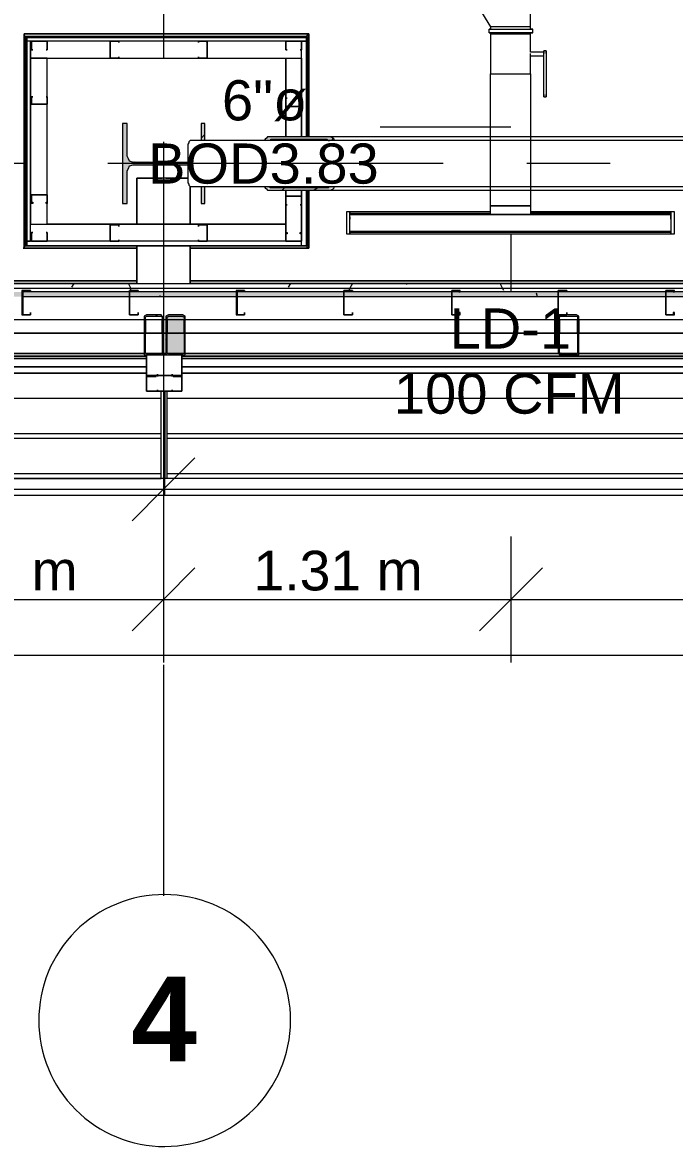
# Model space of a CAD drawing. Header units: metres. Extents: x -2 to 237, y -8 to 52.
# Drawn here: x 30.323 to 32.79, y 5.483 to 9.736 of the extents above; entities that cross this region are included whole.
import ezdxf

# ---------------------------------------------------------------- set-up
doc = ezdxf.new("R2010")
doc.units = ezdxf.units.M
doc.layers.add('HVAC - Ductos', color=5, linetype='Continuous', lineweight=0)
doc.layers.add('PDF_Text', color=7, linetype='Continuous', lineweight=0)
doc.layers.add('PDF_Geometry', color=7, linetype='Continuous', lineweight=0, true_color=0xaaaaaa)
doc.layers.add('PDF_Solid Fills', color=7, linetype='Continuous', lineweight=0, true_color=0xffffff)
doc.styles.add('PDF Helvetica', font='')
doc.styles.add('PDF Helvetica Bold', font='')
doc.styles.get('PDF Helvetica').set_extended_font_data('Helvetica')
doc.styles.get('PDF Helvetica Bold').set_extended_font_data('Helvetica', bold=True)

msp = doc.modelspace()

# ---------------------------------------------------------------- hatches: boundary and pattern name
at = {"layer": 'PDF_Solid Fills', "lineweight": 0, "transparency": 33554559}
h = msp.add_hatch(color=256, dxfattribs=at)
h.paths.add_polyline_path([(30.7191, 9.2296), (30.7191, 9.3534), (30.7009, 9.3534), (30.7009, 9.051), (30.7191, 9.051), (30.7191, 9.1793), (30.7283, 9.1975), (30.9482, 9.1975), (30.9482, 9.2067), (30.7421, 9.2113), (30.7283, 9.2113), (30.7283, 9.2205), (30.7237, 9.2205), (30.7237, 9.2296)])
h.paths.add_polyline_path([(30.9986, 9.1151), (30.9986, 9.051), (31.0124, 9.051), (31.0124, 9.1151)])
h.paths.add_polyline_path([(31.0124, 9.2892), (31.0124, 9.3534), (30.9986, 9.3534), (30.9986, 9.2892)])
h = msp.add_hatch(color=256, dxfattribs=at)
h.paths.add_polyline_path([(31.2415, 9.1151), (31.2461, 9.1105), (31.2598, 9.1059), (31.4843, 9.1013), (31.4843, 9.1059), (31.498, 9.1105), (31.5026, 9.1151)])
h.paths.add_polyline_path([(31.5026, 9.2983), (31.498, 9.3029), (31.2461, 9.3029), (31.2415, 9.2983), (31.2369, 9.2938), (31.5026, 9.2892)])
h = msp.add_hatch(color=256, dxfattribs=at)
h.paths.add_polyline_path([(12.8691, 8.6982), (12.8691, 8.7165), (12.4614, 8.7165), (12.4614, 8.6982)])
h.paths.add_polyline_path([(58.328, 8.6982), (60.1333, 8.6982), (60.1333, 8.7165), (58.328, 8.7165)])
h.paths.add_polyline_path([(58.3235, 8.6982), (58.3235, 8.7165), (57.5171, 8.7165), (57.5171, 8.6982)])
h.paths.add_polyline_path([(57.5125, 8.6982), (57.5125, 8.7165), (55.4875, 8.7165), (55.4875, 8.6982)])
h.paths.add_polyline_path([(55.4829, 8.6982), (55.4829, 8.7165), (53.4578, 8.7165), (53.4578, 8.6982)])
h.paths.add_polyline_path([(53.4532, 8.6982), (53.4532, 8.7165), (52.6469, 8.7165), (52.6469, 8.6982)])
h.paths.add_polyline_path([(52.6423, 8.6982), (52.6423, 8.7165), (50.6171, 8.7165), (50.6171, 8.6982)])
h.paths.add_polyline_path([(50.6126, 8.6982), (50.6126, 8.7165), (48.5875, 8.7165), (48.5875, 8.6982)])
h.paths.add_polyline_path([(48.583, 8.6982), (48.583, 8.7165), (47.7766, 8.7165), (47.7766, 8.6982)])
h.paths.add_polyline_path([(47.772, 8.6982), (47.772, 8.7165), (45.7469, 8.7165), (45.7469, 8.6982)])
h.paths.add_polyline_path([(45.7423, 8.6982), (45.7423, 8.7165), (42.9063, 8.7165), (42.9063, 8.6982)])
h.paths.add_polyline_path([(42.9017, 8.6982), (42.9017, 8.7165), (40.8767, 8.7165), (40.8767, 8.6982)])
h.paths.add_polyline_path([(40.8721, 8.6982), (40.8721, 8.7165), (38.0361, 8.7165), (38.0361, 8.6982)])
h.paths.add_polyline_path([(38.0315, 8.6982), (38.0315, 8.7165), (36.0064, 8.7165), (36.0064, 8.6982)])
h.paths.add_polyline_path([(36.0018, 8.6982), (36.0018, 8.7165), (35.1954, 8.7165), (35.1954, 8.6982)])
h.paths.add_polyline_path([(35.1908, 8.6982), (35.1908, 8.7165), (33.1658, 8.7165), (33.1658, 8.6982)])
h.paths.add_polyline_path([(33.1612, 8.6982), (33.1612, 8.7165), (31.1361, 8.7165), (31.1361, 8.6982)])
h.paths.add_polyline_path([(31.1315, 8.6982), (31.1315, 8.7165), (30.3252, 8.7165), (30.3252, 8.6982)])
h.paths.add_polyline_path([(30.3206, 8.6982), (30.3206, 8.7165), (28.2955, 8.7165), (28.2955, 8.6982)])
h.paths.add_polyline_path([(28.2909, 8.6982), (28.2909, 8.7165), (26.2659, 8.7165), (26.2659, 8.6982)])
h.paths.add_polyline_path([(26.2613, 8.6982), (26.2613, 8.7165), (25.4549, 8.7165), (25.4549, 8.6982)])
h.paths.add_polyline_path([(25.4503, 8.6982), (25.4503, 8.7165), (23.4252, 8.7165), (23.4252, 8.6982)])
h.paths.add_polyline_path([(23.4206, 8.6982), (23.4206, 8.7165), (20.5846, 8.7165), (20.5846, 8.6982)])
h.paths.add_polyline_path([(20.58, 8.6982), (20.58, 8.7165), (18.555, 8.7165), (18.555, 8.6982)])
h.paths.add_polyline_path([(18.5504, 8.6982), (18.5504, 8.7165), (15.7143, 8.7165), (15.7143, 8.6982)])
h.paths.add_polyline_path([(15.7097, 8.6982), (15.7097, 8.7165), (13.6846, 8.7165), (13.6846, 8.6982)])
h.paths.add_polyline_path([(13.6801, 8.6982), (13.6801, 8.7165), (12.8737, 8.7165), (12.8737, 8.6982)])
h = msp.add_hatch(color=256, dxfattribs=at)
h.paths.add_polyline_path([(30.7879, 8.6249), (30.852, 8.6295), (30.7834, 8.6295), (30.7834, 8.4783), (30.7839, 8.4783), (30.852, 8.4828), (30.7879, 8.4828)])
h.paths.add_polyline_path([(30.852, 8.4828), (30.8566, 8.6249), (30.852, 8.6249)])
msp.add_hatch(color=256, dxfattribs=at).paths.add_polyline_path([(30.8658, 8.6295), (30.8658, 8.4783), (30.9391, 8.4783), (30.9391, 8.6295)])
h = msp.add_hatch(color=256, dxfattribs=at)
h.paths.add_polyline_path([(32.3548, 8.4874), (32.3548, 8.4783), (32.4281, 8.4783), (32.4281, 8.6203), (32.4236, 8.6203), (32.4236, 8.4828), (32.3594, 8.4874)])
h.paths.add_polyline_path([(32.419, 8.6249), (32.419, 8.6295), (32.3548, 8.6295)])
h.paths.add_polyline_path([(32.3548, 8.6203), (32.3502, 8.6203), (32.3502, 8.4874)])
h.paths.add_polyline_path([(32.4236, 8.6295), (32.4281, 8.6249), (32.4281, 8.6295)])

# ---------------------------------------------------------------- linework, layer by layer
at = {"layer": 'HVAC - Ductos', "lineweight": 0}
for points in [[(32.2449, 9.7199), (32.2449, 9.8481), (32.2403, 9.8481), (32.2219, 9.8481), (32.199, 9.8481), (32.1715, 9.8481), (32.0936, 9.8481), (32.0662, 9.8481), (32.0387, 9.8481), (32.0249, 9.8481), (32.0158, 9.8481), (32.0936, 9.7199)], [(32.0891, 9.6969), (32.0891, 9.7107), (32.0982, 9.7107), (32.112, 9.7107), (32.1303, 9.7107), (32.1487, 9.7107), (32.1715, 9.7107), (32.1899, 9.7107), (32.2128, 9.7107), (32.2265, 9.7107), (32.2403, 9.7107), (32.2495, 9.7107), (32.254, 9.7107), (32.2495, 9.7107), (32.2449, 9.7107), (32.2449, 9.7199), (32.2357, 9.7199), (32.2219, 9.7199), (32.2082, 9.7199), (32.1899, 9.7199), (32.1715, 9.7199), (32.1487, 9.7199), (32.1303, 9.7199), (32.1166, 9.7199), (32.1028, 9.7199), (32.0982, 9.7199), (32.0936, 9.7199), (32.0936, 9.7107), (32.0982, 9.7107), (32.1028, 9.7107)], [(32.0936, 9.7107), (32.0891, 9.7107)], [(32.112, 9.7107), (32.1166, 9.7107)], [(32.1303, 9.7107), (32.1487, 9.7107), (32.1715, 9.7107), (32.1899, 9.7107), (32.2082, 9.7107), (32.2128, 9.7107)], [(32.1441, 9.7199), (32.1395, 9.7199)], [(32.2036, 9.7199), (32.199, 9.7199), (32.1945, 9.7199)], [(32.2219, 9.7107), (32.2265, 9.7107)], [(32.2357, 9.7107), (32.2403, 9.7107)], [(32.2449, 9.7107), (32.2449, 9.7107)], [(32.254, 9.6969), (32.254, 9.7107)], [(32.0936, 9.6969), (32.0936, 9.6924), (32.0936, 9.5412), (32.0982, 9.5412), (32.1028, 9.5412), (32.1166, 9.5412), (32.1303, 9.5412), (32.1487, 9.5412), (32.1715, 9.5412), (32.1899, 9.5412), (32.2082, 9.5412), (32.2219, 9.5412), (32.2357, 9.5412), (32.2449, 9.5412), (32.2449, 9.0418), (32.2357, 9.0418), (32.2219, 9.0418), (32.2082, 9.0418), (32.1899, 9.0418), (32.1715, 9.0418), (32.1487, 9.0418), (32.1303, 9.0418), (32.1166, 9.0418), (32.1028, 9.0418), (32.0982, 9.0418), (32.0936, 9.0418), (32.0982, 9.0418), (32.1074, 9.0418), (32.1166, 9.0418), (32.1303, 9.0418), (32.1487, 9.0418), (32.1715, 9.0418), (32.1899, 9.0418), (32.2082, 9.0418), (32.2219, 9.0418), (32.2357, 9.0418), (32.2403, 9.0418), (32.2449, 9.0418), (32.2449, 9.0097), (32.2403, 9.0097), (32.2357, 9.0097), (32.2219, 9.0097), (32.2082, 9.0097), (32.1899, 9.0097), (32.1715, 9.0097), (32.1487, 9.0097), (32.1303, 9.0097), (32.1166, 9.0097), (32.1074, 9.0097), (32.0982, 9.0097), (32.0936, 9.0097), (32.0936, 9.0418), (32.0936, 9.5412), (32.0982, 9.5412), (32.1028, 9.5412), (32.1166, 9.5412), (32.1303, 9.5412), (32.1487, 9.5412), (32.1715, 9.5412), (32.1899, 9.5412), (32.2082, 9.5412), (32.2219, 9.5412), (32.2357, 9.5412), (32.2449, 9.5412), (32.2449, 9.6099), (32.2953, 9.6099)], [(32.2953, 9.4633), (32.2953, 9.6191), (32.2953, 9.6237), (32.2953, 9.6283), (32.2953, 9.6237), (32.2953, 9.6191), (32.2953, 9.6237), (32.2449, 9.6237), (32.2449, 9.6924), (32.2449, 9.6969)], [(32.2449, 9.6237), (32.2449, 9.6237)], [(32.2449, 9.6237), (32.2449, 9.6237)], [(32.2449, 9.6237), (32.2449, 9.6237)], [(32.2449, 9.6237), (32.2449, 9.6237)], [(32.2449, 9.6099), (32.2449, 9.6145), (32.2449, 9.6191)], [(32.2953, 9.6283), (32.2953, 9.6283)], [(32.3044, 9.6283), (32.2953, 9.6283)], [(32.2953, 9.6237), (32.2953, 9.6237)], [(32.3044, 9.6283), (32.3044, 9.6283)], [(32.3044, 9.6191), (32.3044, 9.6237), (32.3044, 9.6283), (32.3044, 9.6237), (32.3044, 9.6191), (32.3044, 9.4633)], [(32.2449, 9.6099), (32.2449, 9.6099)], [(32.2953, 9.4542), (32.2953, 9.4542)], [(32.2953, 9.4542), (32.3044, 9.4542)], [(32.3044, 9.4542), (32.3044, 9.4542)], [(32.1715, 9.3396), (31.6767, 9.3396)], [(31.5622, 8.996), (31.5622, 9.0189), (31.5622, 9.0143), (32.0936, 9.0143)], [(32.0936, 9.0189), (31.5622, 9.0189)], [(32.2449, 9.0418), (32.2449, 9.0418)], [(32.7763, 8.996), (32.7763, 9.0189), (32.7763, 9.0143), (32.2449, 9.0143)], [(32.7763, 9.0189), (32.2449, 9.0189)], [(32.7763, 8.9639), (32.7763, 8.9593), (32.7763, 8.9547), (32.7763, 8.9364), (32.7763, 8.941), (31.5622, 8.941), (31.5622, 8.9364), (31.5622, 8.9547), (31.5622, 8.9593), (31.5622, 8.9639)], [(31.5622, 8.9502), (31.5622, 8.9547), (31.5622, 8.9593)], [(31.5622, 8.9364), (32.7763, 8.9364)], [(32.1715, 8.9364), (32.1715, 8.7165)], [(32.7763, 8.9593), (32.7763, 8.9547), (32.7763, 8.9502)]]:
    msp.add_lwpolyline(points, dxfattribs=at)
for points in [[(32.0891, 9.6969), (32.0982, 9.6969), (32.112, 9.6969), (32.1303, 9.6969), (32.1487, 9.6969), (32.1715, 9.6969), (32.1899, 9.6969), (32.2128, 9.6969), (32.2265, 9.6969), (32.2403, 9.6969), (32.2495, 9.6969), (32.254, 9.6969), (32.2495, 9.6969), (32.2403, 9.6969), (32.2265, 9.6969), (32.2128, 9.6969), (32.1899, 9.6969), (32.1715, 9.6969), (32.1487, 9.6969), (32.1303, 9.6969), (32.112, 9.6969), (32.0982, 9.6969)], [(32.2449, 9.6969), (32.2357, 9.6969), (32.2219, 9.6969), (32.2082, 9.6969), (32.1899, 9.6969), (32.1715, 9.6969), (32.1487, 9.6969), (32.1303, 9.6969), (32.1166, 9.6969), (32.1028, 9.6969), (32.0982, 9.6969), (32.0936, 9.6969), (32.0982, 9.6969), (32.1028, 9.6969), (32.1166, 9.6969), (32.1303, 9.6969), (32.1487, 9.6969), (32.1715, 9.6969), (32.1899, 9.6969), (32.2082, 9.6969), (32.2219, 9.6969), (32.2357, 9.6969)], [(32.2449, 9.6924), (32.2357, 9.6924), (32.2219, 9.6924), (32.2082, 9.6924), (32.1899, 9.6924), (32.1715, 9.6924), (32.1487, 9.6924), (32.1303, 9.6924), (32.1166, 9.6924), (32.1028, 9.6924), (32.0982, 9.6924), (32.0936, 9.6924), (32.0982, 9.6924), (32.1028, 9.6924), (32.1166, 9.6924), (32.1303, 9.6924), (32.1487, 9.6924), (32.1715, 9.6924), (32.1899, 9.6924), (32.2082, 9.6924), (32.2219, 9.6924), (32.2357, 9.6924)], [(32.0936, 9.6924), (32.0982, 9.6924), (32.1028, 9.6924), (32.1166, 9.6924), (32.1303, 9.6924), (32.1487, 9.6924), (32.1715, 9.6924), (32.1899, 9.6924), (32.2082, 9.6924), (32.2219, 9.6924), (32.2357, 9.6924), (32.2449, 9.6924), (32.2357, 9.6924), (32.2219, 9.6924), (32.2082, 9.6924), (32.1899, 9.6924), (32.1715, 9.6924), (32.1487, 9.6924), (32.1303, 9.6924), (32.1166, 9.6924), (32.1028, 9.6924), (32.0982, 9.6924)], [(32.2953, 9.4633), (32.2953, 9.4587), (32.2953, 9.4542), (32.2953, 9.4587)], [(32.3044, 9.4633), (32.3044, 9.4587), (32.3044, 9.4542), (32.3044, 9.4587)], [(31.5484, 8.9364), (31.5622, 8.9364), (31.5622, 9.0189), (31.5484, 9.0189)], [(32.7901, 8.9364), (32.7901, 9.0189), (32.7763, 9.0189), (32.7763, 8.9364)], [(31.5622, 9.0097), (32.7763, 9.0097), (31.5622, 9.0097), (32.7763, 9.0097), (32.7763, 8.9456), (31.5622, 8.9456)], [(31.5622, 9.0006), (31.5622, 8.996), (31.5622, 8.9914), (31.5622, 8.996)], [(32.7763, 8.9914), (32.7763, 8.996), (32.7763, 9.0006), (32.7763, 8.996)]]:
    msp.add_lwpolyline(points, close=True, dxfattribs=at)
at = {"layer": 'HVAC - Ductos', "color": 252, "lineweight": 0, "true_color": 0x939598}
for points in [[(30.8566, 8.2079), (30.8566, 7.9697), (30.8566, 7.7314)], [(30.9757, 8.0888), (30.8566, 7.9697), (30.7375, 7.8506)], [(7.6277, 7.9697), (12.466, 7.9697), (30.8566, 7.9697), (40.0566, 7.9697), (49.2518, 7.9697), (58.6855, 7.9697)], [(30.8566, 7.791), (30.8566, 7.5527), (30.8566, 7.3145)], [(32.1715, 7.791), (32.1715, 7.5527), (32.1715, 7.3145)], [(30.9757, 7.6719), (30.8566, 7.5527), (30.7375, 7.4337)], [(32.2907, 7.6719), (32.1715, 7.5527), (32.0524, 7.4337)], [(27.3654, 7.5527), (29.5646, 7.5527), (30.8566, 7.5527), (32.1715, 7.5527), (34.3661, 7.5527), (36.5607, 7.5527), (38.7599, 7.5527), (41.2478, 7.5527), (43.5661, 7.5527), (45.7607, 7.5527), (47.9553, 7.5527), (49.2518, 7.5527), (50.5622, 7.5527), (52.7614, 7.5527), (54.8827, 7.5527), (57.2834, 7.5527), (58.6855, 7.5527)], [(7.6277, 7.342), (58.6855, 7.342)]]:
    msp.add_lwpolyline(points, dxfattribs=at)
at = {"layer": 'PDF_Geometry', "lineweight": 0}
for points in [[(30.8566, 9.9169), (30.8566, 9.6007)], [(30.3343, 9.6832), (30.3343, 8.8906)], [(30.3343, 9.6832), (30.3343, 8.8906)], [(30.3389, 9.6787), (30.3389, 8.8906), (30.3389, 9.6787)], [(30.3389, 9.6787), (30.3389, 9.6787)], [(30.3389, 9.6787), (31.3972, 9.6787), (30.3389, 9.6787)], [(30.6871, 9.6603), (30.6871, 9.6603)], [(30.9895, 9.6603), (30.9895, 9.6603)], [(31.3972, 9.6007), (31.3972, 9.6787)], [(31.3972, 9.6787), (31.3972, 9.3029)], [(31.3972, 9.6787), (31.3972, 9.6787)], [(31.3972, 9.3029), (31.3972, 9.6787), (31.3972, 9.3029)], [(31.3972, 9.6787), (31.3972, 9.6787)], [(31.4064, 9.3029), (31.4064, 9.6924)], [(31.4064, 9.3029), (31.4064, 9.6924)], [(30.3618, 9.6329), (30.3618, 9.6329)], [(30.4122, 9.6329), (30.4122, 9.6329)], [(31.324, 9.6329), (31.324, 9.6329)], [(31.3743, 9.6329), (31.3743, 9.6329)], [(30.655, 9.6007), (30.655, 9.6007)], [(30.655, 9.6007), (30.655, 9.6007)], [(30.6871, 9.6053), (30.6871, 9.6053)], [(30.9895, 9.6053), (30.9895, 9.6053)], [(31.3972, 9.6007), (31.3972, 9.3029)], [(30.3618, 9.4542), (30.3618, 9.4542)], [(30.4122, 9.4542), (30.4122, 9.4542)], [(31.324, 9.4496), (31.324, 9.4496)], [(31.3743, 9.4496), (31.3743, 9.4496)], [(30.3572, 9.4266), (30.3572, 9.4266)], [(30.4168, 9.4266), (30.4168, 9.4266)], [(30.4168, 9.4266), (30.4168, 9.4266)], [(31.3194, 9.4175), (31.3194, 9.4175)], [(31.3194, 9.4175), (31.3194, 9.4175)], [(31.3789, 9.4175), (31.3789, 9.4175)], [(31.3789, 9.4175), (31.3789, 9.4175)], [(30.9482, 9.2067), (30.7421, 9.2067), (30.7283, 9.2113), (30.7237, 9.2205), (30.7191, 9.2296), (30.7191, 9.3534), (30.7009, 9.3534), (30.7009, 9.0509), (30.7191, 9.0509), (30.7191, 9.1747), (30.7237, 9.1838), (30.7283, 9.1929), (30.7421, 9.1975), (30.9482, 9.1975)], [(31.0124, 9.2892), (31.0124, 9.3534), (30.9986, 9.3534), (30.9986, 9.2892)], [(30.8566, 9.2846), (30.8566, 8.2538)], [(35.0763, 9.2892), (30.9666, 9.2892), (30.962, 9.2892), (30.9574, 9.2892), (30.9528, 9.2846), (30.9528, 9.28), (30.9482, 9.2755), (30.9482, 9.2663), (30.9482, 9.138), (30.9482, 9.1289), (30.9528, 9.1243), (30.9528, 9.1197), (30.9574, 9.1151), (30.962, 9.1151), (30.9666, 9.1151), (35.0763, 9.1151)], [(30.9986, 9.2983), (31.0124, 9.3121)], [(31.5026, 9.2892), (31.5026, 9.2938), (31.498, 9.2983), (31.4889, 9.3029), (31.4843, 9.3029), (31.4751, 9.3029), (31.2644, 9.3029), (31.2598, 9.3029), (31.2506, 9.3029), (31.2461, 9.2983), (31.2415, 9.2938), (31.2369, 9.2892)], [(31.2598, 9.2892), (31.2644, 9.2938), (31.4751, 9.2938), (31.4797, 9.2892), (31.4843, 9.2892)], [(35.1862, 9.2846), (35.1817, 9.2938), (35.1817, 9.2983), (35.1771, 9.2983), (35.1725, 9.3029), (35.168, 9.3029), (31.4751, 9.3029)], [(31.4934, 9.2892), (31.498, 9.2983)], [(30.3252, 9.2021), (30.009, 9.2021)], [(31.915, 9.2021), (30.6459, 9.2021)], [(30.8978, 9.1975), (30.907, 9.2067)], [(32.5472, 9.2021), (32.2311, 9.2021)], [(30.8795, 9.1471), (30.875, 9.1471), (30.8704, 9.1471), (30.8658, 9.1471), (30.8704, 9.1471), (30.875, 9.1471), (30.8795, 9.1471), (30.9482, 9.1471), (30.7558, 9.1471), (30.8383, 9.1471), (30.8429, 9.1471), (30.8474, 9.1471), (30.852, 9.1471), (30.8474, 9.1471), (30.8429, 9.1471), (30.8383, 9.1471)], [(30.9574, 8.9731), (30.9574, 9.1151), (30.9574, 8.9731)], [(30.9986, 9.1151), (30.9986, 9.0509), (31.0124, 9.0509), (31.0124, 9.1151)], [(31.2369, 9.1151), (31.2415, 9.1105), (31.2461, 9.1059), (31.2506, 9.1013), (31.2598, 9.1013), (31.2644, 9.1013), (31.4751, 9.1013), (31.4843, 9.1013), (31.4889, 9.1013), (31.498, 9.1059), (31.5026, 9.1105), (31.5026, 9.1151)], [(31.4843, 9.1151), (31.4797, 9.1105), (31.4751, 9.1105), (31.2644, 9.1105), (31.2598, 9.1105), (31.2598, 9.1151)], [(31.3056, 9.1013), (31.3148, 9.1105)], [(31.4248, 9.1013), (31.4385, 9.1105)], [(31.4751, 9.1013), (35.168, 9.1013), (35.1725, 9.1013), (35.1771, 9.1013), (35.1817, 9.1059), (35.1817, 9.1105), (35.1862, 9.1197)], [(30.3572, 9.0831), (30.3572, 9.0831)], [(30.4168, 9.0831), (30.4168, 9.0831)], [(30.4168, 9.0831), (30.4168, 9.0831)], [(31.324, 9.0464), (31.324, 9.0464)], [(31.3743, 9.0464), (31.3743, 9.0464)], [(30.3618, 8.941), (30.3618, 8.941)], [(30.4122, 8.941), (30.4122, 8.941)], [(30.655, 8.9685), (30.655, 8.9685)], [(30.6871, 8.9639), (30.6871, 8.9639)], [(30.9895, 8.9639), (30.9895, 8.9639)], [(30.3343, 8.8906), (30.3298, 8.886)], [(30.3343, 8.8906), (30.3298, 8.886)], [(30.3389, 8.8906), (30.3389, 8.8906)], [(30.3389, 8.8906), (30.3389, 8.8906)], [(30.3389, 8.8906), (30.3389, 8.8906)], [(30.3389, 8.8906), (31.3972, 8.8906), (30.3389, 8.8906)], [(30.3572, 8.9089), (30.3572, 8.9089)], [(30.4168, 8.9089), (30.4168, 8.9089)], [(30.4168, 8.9089), (30.4168, 8.9089)], [(30.655, 8.9089), (30.655, 8.9089)], [(30.655, 8.9089), (30.655, 8.9089)], [(30.6871, 8.9135), (30.6871, 8.9135)], [(30.9895, 8.9135), (30.9895, 8.9135)], [(31.3194, 8.9089), (31.3194, 8.9089)], [(31.3194, 8.9089), (31.3194, 8.9089)], [(31.3789, 8.9089), (31.3789, 8.9089)], [(31.3789, 8.9089), (31.3789, 8.9089)], [(31.3972, 8.8906), (31.3972, 8.8906)], [(30.3298, 8.8814), (30.3298, 8.8814)], [(30.3298, 8.8814), (30.3298, 8.8814)], [(31.4064, 8.8814), (31.4064, 8.8814)], [(31.4064, 8.8814), (31.4064, 8.8814)], [(60.1333, 8.6111), (12.4614, 8.6111), (12.4614, 8.7485), (60.1333, 8.7485)], [(12.4614, 8.7302), (60.1333, 8.7302)], [(21.762, 8.7485), (30.7558, 8.7485)], [(30.7558, 8.7485), (21.762, 8.7485)], [(21.762, 8.7485), (30.7558, 8.7485)], [(30.7558, 8.7485), (21.762, 8.7485)], [(21.762, 8.7485), (30.7558, 8.7485)], [(30.7558, 8.7485), (21.762, 8.7485)], [(21.762, 8.7485), (30.7558, 8.7485)], [(30.7558, 8.7485), (21.762, 8.7485)], [(21.762, 8.7485), (30.7558, 8.7485)], [(30.7558, 8.7485), (21.762, 8.7485)], [(30.9574, 8.7485), (39.9512, 8.7485)], [(39.9512, 8.7485), (30.9574, 8.7485)], [(30.9574, 8.7485), (39.9512, 8.7485)], [(39.9512, 8.7485), (30.9574, 8.7485)], [(30.9574, 8.7485), (39.9512, 8.7485)], [(39.9512, 8.7485), (30.9574, 8.7485)], [(30.9574, 8.7485), (39.9512, 8.7485)], [(39.9512, 8.7485), (30.9574, 8.7485)], [(30.9574, 8.7485), (39.9512, 8.7485)], [(39.9512, 8.7485), (30.9574, 8.7485)], [(31.1315, 8.7165), (30.7283, 8.7165), (30.3252, 8.7165)], [(33.1612, 8.6982), (32.758, 8.6982), (32.3502, 8.6982), (31.947, 8.6982), (31.5393, 8.6982), (31.1361, 8.6982), (30.7283, 8.6982), (30.3252, 8.6982)], [(33.1612, 8.7165), (32.758, 8.7165), (32.3502, 8.7165), (31.947, 8.7165), (31.5393, 8.7165), (31.1361, 8.7165)], [(30.7834, 8.6111), (30.7834, 8.5607)], [(30.7879, 8.6111), (30.7879, 8.5607)], [(30.8245, 8.6249), (30.8337, 8.6295)], [(30.852, 8.5607), (30.852, 8.6111)], [(30.8566, 8.5607), (30.8566, 8.6111)], [(30.8658, 8.6111), (30.8658, 8.5607)], [(30.8704, 8.6111), (30.8704, 8.5607)], [(30.9345, 8.5607), (30.9345, 8.6111), (30.9391, 8.6157)], [(30.9391, 8.5607), (30.9391, 8.6111)], [(32.3594, 8.6295), (32.3548, 8.6249), (32.3502, 8.6203), (32.3502, 8.4874), (32.3548, 8.4782), (32.3594, 8.4782), (32.419, 8.4782), (32.4282, 8.4782), (32.4282, 8.4874), (32.4282, 8.6203), (32.4282, 8.6249), (32.419, 8.6295), (32.3823, 8.6295)], [(32.3502, 8.5607), (32.3502, 8.6111)], [(32.3548, 8.6111), (32.3548, 8.5607)], [(32.4236, 8.5607), (32.4236, 8.6111)], [(32.4236, 8.5928), (32.4282, 8.5973)], [(32.4282, 8.6111), (32.4282, 8.5607)], [(30.7834, 8.5791), (30.7879, 8.5837)], [(30.852, 8.5287), (30.8566, 8.5333)], [(30.8658, 8.5378), (30.8704, 8.547)], [(32.3502, 8.5195), (32.3548, 8.5241)], [(30.8245, 8.3408), (30.8291, 8.3408), (30.8337, 8.3408), (30.7925, 8.3408), (30.7925, 8.3454), (30.7925, 8.3958), (30.7925, 8.4004), (30.7925, 8.405), (30.7925, 8.4736), (30.7925, 8.4782), (30.7925, 8.4736), (30.7925, 8.405), (30.7925, 8.4004), (30.7925, 8.3958), (30.7925, 8.3454), (30.7925, 8.3408), (30.8337, 8.3408), (30.8291, 8.3408)], [(30.8016, 8.4782), (30.8062, 8.4828)], [(30.852, 8.4782), (30.8704, 8.4782), (30.852, 8.4782)], [(30.852, 8.4782), (30.8704, 8.4782), (30.852, 8.4782)], [(30.7925, 8.3958), (30.7925, 8.3958)], [(30.7925, 8.3958), (30.7925, 8.3958)], [(30.8337, 8.3958), (30.8337, 8.4004), (30.8337, 8.405)], [(30.8337, 8.405), (30.8337, 8.4004), (30.8337, 8.3958)], [(30.8337, 8.405), (30.8337, 8.4004), (30.8337, 8.3958)], [(30.8887, 8.3958), (30.8887, 8.4004), (30.8887, 8.405)], [(30.8887, 8.3958), (30.8887, 8.4004), (30.8887, 8.405)], [(30.8887, 8.3958), (30.8887, 8.4004), (30.8887, 8.405)], [(30.9254, 8.3958), (30.9254, 8.3958)], [(30.9254, 8.3958), (30.9254, 8.3958)], [(32.3502, 8.4095), (32.4282, 8.4095)], [(27.8052, 8.3408), (27.8052, 8.0109), (30.8474, 8.0109), (30.8474, 8.3408), (30.8566, 8.3408), (30.8612, 8.3408), (30.875, 8.3408), (30.8612, 8.3408), (30.8612, 8.0109)], [(33.9126, 8.0109), (30.8704, 8.0109), (30.8704, 8.3408), (30.8841, 8.3408), (30.8337, 8.3408), (30.8474, 8.3408), (30.8337, 8.3408), (30.8841, 8.3408), (30.8887, 8.3408), (30.8932, 8.3408), (30.8887, 8.3408), (30.8337, 8.3408), (30.8291, 8.3408), (30.8245, 8.3408), (30.8291, 8.3408), (30.8337, 8.3408), (30.8887, 8.3408), (30.8932, 8.3408), (30.8887, 8.3408), (30.8887, 8.3454), (30.8887, 8.3408), (30.8887, 8.3454), (30.8887, 8.3408)], [(30.8245, 8.3408), (30.8245, 8.3408)], [(30.8429, 8.3408), (30.8337, 8.3408), (30.8429, 8.3408)], [(30.8429, 8.3408), (30.8337, 8.3408), (30.8429, 8.3408)], [(30.8474, 8.3408), (30.8474, 8.3408)], [(30.8474, 8.3408), (30.8566, 8.3408), (30.8612, 8.3408)], [(30.8474, 8.3408), (30.8474, 8.3408)], [(30.8566, 8.3408), (30.8566, 8.0109)], [(30.8704, 8.3408), (30.8841, 8.3408), (30.8795, 8.3408), (30.8841, 8.3408)], [(30.8887, 8.3408), (30.8887, 8.3408)], [(30.8887, 8.3408), (30.8887, 8.3408)], [(30.8887, 8.3408), (30.8887, 8.3408)], [(30.8474, 8.3133), (27.8052, 8.3133)], [(33.9126, 8.3133), (30.8704, 8.3133)], [(27.8052, 8.1804), (30.8474, 8.1804)], [(30.8704, 8.1804), (33.9126, 8.1804)], [(30.8474, 8.1621), (27.8052, 8.1621)], [(33.9126, 8.1621), (30.8704, 8.1621)], [(60.1332, 8.0109), (58.4472, 8.0109), (58.4518, 8.0109), (55.3821, 8.0109), (55.3867, 8.0109), (52.317, 8.0109), (52.3216, 8.0109), (49.2518, 8.0109), (49.2564, 8.0109), (46.1867, 8.0109), (46.1913, 8.0109), (43.1216, 8.0109), (43.1262, 8.0109), (40.0566, 8.0109), (40.0611, 8.0109), (36.9869, 8.0109), (36.996, 8.0109), (33.9217, 8.0109), (33.9263, 8.0109), (30.8566, 8.0109), (30.8612, 8.0109), (27.7915, 8.0109)], [(27.7915, 7.9468), (30.8612, 7.9468), (30.8612, 7.9559), (30.8612, 7.9651), (30.8612, 7.9789), (30.8612, 7.9926), (30.8612, 8.0109), (30.8566, 8.0109), (30.8566, 7.9926), (30.8566, 7.9789), (30.8566, 7.9651), (30.8566, 7.9559), (30.8566, 7.9468), (33.9263, 7.9468)], [(30.8566, 7.3054), (30.8566, 6.6685)], [(30.8566, 7.2236), (30.8566, 7.0678)], [(30.8566, 6.9074), (30.8566, 6.431)]]:
    msp.add_lwpolyline(points, dxfattribs=at)
for points in [[(31.3972, 8.8906), (31.3972, 9.1013), (31.3972, 8.8906), (31.3972, 9.1013), (31.3972, 8.8906), (31.4018, 8.8906), (31.4018, 9.1013), (31.4018, 8.8906), (31.3972, 8.8906), (31.3972, 9.1013), (31.3972, 8.8906), (31.3789, 8.8906), (31.3789, 9.1013), (31.3789, 8.9089), (31.3194, 8.9089), (30.3526, 8.9089), (30.3526, 8.9731), (30.4168, 8.9731), (30.4168, 9.6007), (31.3194, 9.6007), (31.3194, 9.3029), (31.3194, 9.6007), (31.3789, 9.6007), (31.3789, 9.3029), (31.3789, 9.6649), (31.3972, 9.6649), (31.3972, 9.3029), (31.3972, 9.6832), (31.4018, 9.6878), (31.4064, 9.6878), (31.4064, 9.6924), (30.3298, 9.6924), (30.3298, 8.8814), (30.7558, 8.8814), (30.3252, 8.8814), (30.3298, 8.8814), (30.3298, 8.886), (30.3343, 8.8906), (30.3389, 8.8906), (30.7558, 8.8906), (30.3389, 8.8906), (30.3389, 9.6787), (31.3972, 9.6787), (30.3389, 9.6787), (30.3389, 9.6832), (30.3389, 8.8906), (30.3389, 8.9731), (30.3389, 9.6007), (30.3389, 9.6787), (30.3389, 8.8906), (30.7558, 8.8906), (30.3343, 8.8906), (30.7558, 8.8906), (30.3343, 8.8906), (30.7558, 8.8906), (30.3389, 8.8906), (30.3343, 8.8906), (30.3298, 8.886), (30.3298, 8.8814), (30.3252, 8.8814), (30.7558, 8.8814), (30.3298, 8.8814), (30.3298, 9.6924), (30.3298, 9.6878), (30.3343, 9.6832), (30.3389, 9.6832), (30.3389, 8.8906), (31.3194, 8.8906), (31.3972, 8.8906), (30.9574, 8.8906), (31.4018, 8.8906), (30.9574, 8.8906), (31.3972, 8.8906), (30.9574, 8.8906), (31.3972, 8.8906), (30.9574, 8.8906), (31.3972, 8.8906), (31.4018, 8.886)], [(30.3298, 9.6924), (31.4064, 9.6924), (31.4064, 9.6878), (31.4064, 9.6924), (31.4064, 9.3029), (31.4064, 9.6924), (30.3298, 9.6924), (30.3298, 9.6878), (30.3343, 9.6832), (31.4018, 9.6832), (31.3972, 9.6832), (31.4018, 9.6832), (30.3343, 9.6832), (31.3972, 9.6832), (31.4018, 9.6878), (31.4064, 9.6878), (31.4064, 9.6924)], [(30.3298, 8.8814), (30.3298, 9.6924)], [(31.3972, 9.6832), (31.3972, 9.3029), (31.3972, 9.6787), (30.3389, 9.6787), (31.3972, 9.6787), (31.3972, 9.6649), (30.3389, 9.6649), (30.3389, 9.6787), (30.3389, 9.6832), (30.3343, 9.6832), (30.3298, 9.6878), (30.3298, 9.6924), (30.3298, 9.6878), (30.3343, 9.6832)], [(30.3343, 8.8906), (30.3343, 9.6832)], [(31.3972, 9.6787), (30.3389, 9.6787)], [(30.3526, 9.6649), (30.3389, 9.6649), (30.3389, 8.9089), (30.3526, 8.9089)], [(30.4168, 9.6603), (30.4168, 9.6649), (30.3572, 9.6649), (30.3572, 9.6603), (30.3572, 9.6329), (30.3618, 9.6329), (30.3526, 9.6329), (30.3526, 9.6603), (30.3526, 9.6649), (30.3572, 9.6649), (30.4168, 9.6649), (30.4168, 9.6603), (30.4168, 9.6329)], [(30.4168, 9.6007), (31.3194, 9.6007), (31.3789, 9.6007), (31.3789, 9.6649), (30.3526, 9.6649), (30.3526, 9.6007)], [(30.655, 9.6007), (30.655, 9.6603), (30.655, 9.6649), (30.6871, 9.6649), (30.6871, 9.6603), (30.6871, 9.6649), (30.655, 9.6649), (30.655, 9.6603), (30.655, 9.6007), (30.6871, 9.6007)], [(31.017, 9.6007), (31.0216, 9.6007), (31.0216, 9.6603), (31.017, 9.6649), (30.9895, 9.6649), (30.9895, 9.6603), (30.9895, 9.6649), (31.017, 9.6649), (31.0216, 9.6649), (31.0216, 9.6603), (31.0216, 9.6007), (31.017, 9.6007), (30.9895, 9.6007)], [(31.3789, 9.6603), (31.3789, 9.6649), (31.3194, 9.6649), (31.3194, 9.6603), (31.3194, 9.6329), (31.324, 9.6329), (31.3194, 9.6329), (31.3194, 9.6603), (31.3194, 9.6649), (31.3789, 9.6649), (31.3789, 9.6603), (31.3789, 9.6329)], [(31.4018, 9.6878), (31.3972, 9.6832), (31.3972, 9.6787), (31.3972, 9.3029), (31.3972, 9.6787), (31.3972, 9.6832)], [(31.4018, 9.6832), (31.4018, 9.3029)], [(30.4122, 9.6329), (30.4168, 9.6329)], [(31.3743, 9.6329), (31.3789, 9.6329)], [(30.3526, 8.9731), (30.4168, 8.9731), (30.4168, 9.6007), (30.3526, 9.6007)], [(30.6871, 9.6053), (30.6871, 9.6007)], [(30.9895, 9.6053), (30.9895, 9.6007)], [(30.4168, 9.4266), (30.3572, 9.4266), (30.3526, 9.4266), (30.3526, 9.4542), (30.3618, 9.4542), (30.3572, 9.4542), (30.3572, 9.4266), (30.4168, 9.4266), (30.4168, 9.4542)], [(30.4122, 9.4542), (30.4168, 9.4542)], [(31.3789, 9.4175), (31.3194, 9.4175), (31.3194, 9.4496), (31.324, 9.4496), (31.3194, 9.4496), (31.3194, 9.4175), (31.3789, 9.4175), (31.3789, 9.4496)], [(31.3743, 9.4496), (31.3789, 9.4496)], [(30.7558, 8.9731), (30.7558, 9.1471)], [(30.4122, 9.0509), (30.4122, 9.0555), (30.4168, 9.0555), (30.4168, 9.0831), (30.3572, 9.0831), (30.3572, 9.0555), (30.3618, 9.0555), (30.3618, 9.0509), (30.3526, 9.0509), (30.3526, 9.0831), (30.3572, 9.0831), (30.4168, 9.0831), (30.4168, 9.0509)], [(31.3194, 8.9089), (31.3194, 8.9731), (30.4168, 8.9731), (31.3194, 8.9731), (31.3194, 9.1013), (31.3194, 8.9731)], [(31.4064, 9.1013), (31.4064, 8.8814), (31.4064, 8.886), (31.4018, 8.886), (31.3972, 8.8906), (31.3972, 9.1013), (31.3972, 8.8906), (31.3972, 9.1013), (31.3972, 8.8906), (31.4018, 8.886), (31.4064, 8.886), (31.4064, 8.8814), (31.4064, 9.1013), (31.4064, 8.8814), (30.9574, 8.8814), (31.4064, 8.8814), (30.9574, 8.8814), (31.4064, 8.8814)], [(31.3789, 9.0739), (31.3789, 9.0785), (31.3194, 9.0785), (31.3194, 9.0739), (31.3194, 9.0464), (31.324, 9.0464), (31.3194, 9.0464), (31.3194, 9.0739), (31.3194, 9.0785), (31.3789, 9.0785), (31.3789, 9.0739), (31.3789, 9.0464)], [(31.3743, 9.0464), (31.3789, 9.0464)], [(30.4168, 8.9089), (30.3572, 8.9089), (30.3526, 8.9089), (30.3526, 8.941), (30.3618, 8.941), (30.3572, 8.941), (30.3572, 8.9089), (30.4168, 8.9089), (30.4168, 8.941)], [(30.4122, 8.941), (30.4168, 8.941)], [(30.6871, 8.9639), (30.6871, 8.9685), (30.655, 8.9685), (30.655, 8.9089), (30.6871, 8.9089), (30.6871, 8.9135), (30.6871, 8.9089), (30.655, 8.9089), (30.655, 8.9685), (30.655, 8.9731), (30.6871, 8.9731)], [(31.017, 8.9731), (31.0216, 8.9731), (31.0216, 8.9685), (31.0216, 8.9089), (31.017, 8.9089), (30.9895, 8.9089), (30.9895, 8.9135), (30.9895, 8.9089), (31.017, 8.9089), (31.0216, 8.9089), (31.0216, 8.9685), (31.017, 8.9685), (30.9895, 8.9685), (30.9895, 8.9639), (30.9895, 8.9731)], [(31.3789, 8.9089), (31.3194, 8.9089), (31.3194, 8.941), (31.324, 8.941), (31.324, 8.9364), (31.3194, 8.9364), (31.3194, 8.9089), (31.3789, 8.9089), (31.3789, 8.9364), (31.3743, 8.9364), (31.3743, 8.941), (31.3789, 8.941)], [(30.3389, 8.9089), (30.3389, 8.8906), (31.3789, 8.8906), (31.3789, 8.9089)], [(30.7558, 8.7485), (30.7558, 8.8906)], [(30.9574, 8.7485), (30.9574, 8.8906)], [(21.762, 8.7577), (30.7558, 8.7577)], [(21.762, 8.7577), (30.7558, 8.7577)], [(30.3526, 8.7211), (30.3252, 8.7211), (30.3206, 8.7211), (30.3206, 8.6295), (30.3252, 8.6295), (30.3526, 8.6295), (30.3526, 8.6386), (30.3526, 8.6295), (30.3252, 8.6295), (30.3252, 8.7211), (30.3526, 8.7211), (30.3526, 8.7165)], [(30.7604, 8.7211), (30.7283, 8.7211), (30.7283, 8.6295), (30.7604, 8.6295), (30.7604, 8.6386), (30.7604, 8.6295), (30.7283, 8.6295), (30.7283, 8.7211), (30.7604, 8.7211), (30.7604, 8.7165)], [(30.9574, 8.7577), (39.9512, 8.7577)], [(30.9574, 8.7577), (39.9512, 8.7577)], [(31.1636, 8.7211), (31.1361, 8.7211), (31.1315, 8.7211), (31.1315, 8.6295), (31.1361, 8.6295), (31.1636, 8.6295), (31.1636, 8.6386), (31.1636, 8.6295), (31.1361, 8.6295), (31.1361, 8.7211), (31.1636, 8.7211), (31.1636, 8.7165)], [(31.5713, 8.7211), (31.5393, 8.7211), (31.5393, 8.6295), (31.5713, 8.6295), (31.5713, 8.6386), (31.5713, 8.6295), (31.5393, 8.6295), (31.5393, 8.7211), (31.5713, 8.7211), (31.5713, 8.7165)], [(31.9791, 8.7211), (31.947, 8.7211), (31.947, 8.6295), (31.9791, 8.6295), (31.9791, 8.6386), (31.9746, 8.6386), (31.9746, 8.6295), (31.947, 8.6295), (31.947, 8.7211), (31.9746, 8.7211), (31.9746, 8.7165), (31.9791, 8.7165)], [(32.3823, 8.7211), (32.3548, 8.7211), (32.3502, 8.7211), (32.3502, 8.6295), (32.3548, 8.6295), (32.3823, 8.6295), (32.3823, 8.6386), (32.3823, 8.6295), (32.3548, 8.6295), (32.3502, 8.6295), (32.3502, 8.7211), (32.3548, 8.7211), (32.3823, 8.7211), (32.3823, 8.7165)], [(32.7901, 8.7211), (32.758, 8.7211), (32.758, 8.6295), (32.7901, 8.6295), (32.7901, 8.6386), (32.7855, 8.6386), (32.7855, 8.6295), (32.758, 8.6295), (32.758, 8.7211), (32.7855, 8.7211), (32.7855, 8.7165), (32.7901, 8.7165)], [(30.8474, 8.6295), (30.7925, 8.6295), (30.7834, 8.6249), (30.7834, 8.6157), (30.7834, 8.4874), (30.7834, 8.4782), (30.7925, 8.4782), (30.8474, 8.4782), (30.852, 8.4782), (30.8566, 8.4874), (30.8566, 8.6157), (30.852, 8.6249)], [(30.7879, 8.6157), (30.7879, 8.6203), (30.7925, 8.6249), (30.8474, 8.6249), (30.852, 8.6203), (30.852, 8.6157), (30.852, 8.4874), (30.852, 8.4828), (30.8474, 8.4828), (30.7925, 8.4828), (30.7879, 8.4828), (30.7879, 8.4874)], [(30.9299, 8.6295), (30.875, 8.6295), (30.8658, 8.6249), (30.8658, 8.6157), (30.8658, 8.4874), (30.8658, 8.4782), (30.875, 8.4782), (30.9299, 8.4782), (30.9391, 8.4782), (30.9391, 8.4874), (30.9391, 8.6157), (30.9391, 8.6249)], [(30.9299, 8.6249), (30.9345, 8.6203), (30.9345, 8.6157), (30.9345, 8.4874), (30.9345, 8.4828), (30.9299, 8.4828), (30.875, 8.4828), (30.8704, 8.4828), (30.8704, 8.4874), (30.8704, 8.6157), (30.8704, 8.6203), (30.875, 8.6249)], [(32.3594, 8.6249), (32.419, 8.6249), (32.4236, 8.6249), (32.4236, 8.6203), (32.4236, 8.4874), (32.4236, 8.4828), (32.419, 8.4828), (32.3594, 8.4828), (32.3548, 8.4874), (32.3548, 8.6203)], [(29.363, 8.5607), (30.7834, 8.5607)], [(30.7879, 8.5607), (30.852, 8.5607)], [(30.8658, 8.5607), (30.8566, 8.5607)], [(30.9345, 8.5607), (30.8704, 8.5607)], [(32.3502, 8.5607), (30.9391, 8.5607)], [(32.3915, 8.5607), (32.4236, 8.5607), (32.3915, 8.5607), (32.3548, 8.5607)], [(32.4282, 8.5607), (33.8851, 8.5607)], [(30.7925, 8.4736), (29.3218, 8.4736)], [(30.7925, 8.4645), (29.3218, 8.4645)], [(30.7834, 8.4828), (29.363, 8.4828)], [(30.8474, 8.4828), (30.7925, 8.4828)], [(30.852, 8.4782), (30.8704, 8.4782)], [(30.8658, 8.4828), (30.8566, 8.4828)], [(30.9299, 8.4828), (30.875, 8.4828)], [(30.9254, 8.3408), (30.8841, 8.3408), (30.9254, 8.3408), (30.9254, 8.3454), (30.9254, 8.3958), (30.9254, 8.4004), (30.9254, 8.405), (30.9254, 8.4736), (30.9254, 8.4782), (30.9254, 8.4736), (30.9254, 8.405), (30.9254, 8.4004), (30.9254, 8.3958), (30.9254, 8.3454)], [(32.3915, 8.4736), (30.9254, 8.4736)], [(32.3915, 8.4645), (30.9254, 8.4645)], [(32.3915, 8.4828), (32.3548, 8.4828), (30.9391, 8.4828), (32.3548, 8.4828)], [(32.4236, 8.4828), (32.3915, 8.4828)], [(33.8576, 8.4736), (32.3915, 8.4736)], [(33.8576, 8.4645), (32.3915, 8.4645)], [(33.8851, 8.4828), (32.4282, 8.4828)], [(30.7925, 8.4325), (29.3218, 8.4325)], [(32.3915, 8.4325), (30.9254, 8.4325)], [(33.8576, 8.4325), (32.3915, 8.4325)], [(30.7925, 8.4095), (29.3218, 8.4095), (27.8603, 8.4095), (29.3218, 8.4095)], [(30.7925, 8.4004), (30.9254, 8.4004), (30.9254, 8.405), (30.9254, 8.4004), (30.7925, 8.4004), (30.7925, 8.405)], [(30.8291, 8.3958), (30.7925, 8.3958)], [(30.8337, 8.405), (30.8337, 8.4004), (30.8337, 8.3958), (30.8337, 8.4004)], [(30.8337, 8.3958), (30.8337, 8.4004), (30.8337, 8.405), (30.8337, 8.4004)], [(30.8887, 8.405), (30.8887, 8.4004), (30.8887, 8.3958), (30.8887, 8.4004)], [(30.8887, 8.405), (30.8887, 8.4004), (30.8887, 8.3958), (30.8887, 8.4004)], [(30.9254, 8.3958), (30.8932, 8.3958)], [(30.9254, 8.4095), (32.3915, 8.4095), (33.8576, 8.4095), (32.3915, 8.4095)], [(30.8337, 8.3408), (30.8337, 8.3454)], [(30.8337, 8.3408), (30.8337, 8.3454)], [(30.8841, 8.3408), (30.8795, 8.3408)], [(30.8566, 8.3133), (30.8612, 8.3133)]]:
    msp.add_lwpolyline(points, close=True, dxfattribs=at)
at = {"layer": 'PDF_Geometry', "color": 254, "lineweight": 0, "true_color": 0xeaeaea}
for points in [[(30.5176, 8.7485), (30.5085, 8.7348)], [(30.7329, 8.7257), (30.7329, 8.7302), (30.7237, 8.7485)], [(31.3377, 8.7485), (31.3286, 8.7348)], [(31.5713, 8.7485), (31.5622, 8.7302), (31.5576, 8.7211)], [(31.7775, 8.744), (31.7775, 8.7485)], [(32.1441, 8.7211), (32.1395, 8.7302), (32.1303, 8.7485)], [(32.5976, 8.7485), (32.5976, 8.7485)], [(30.8429, 8.7028), (30.8429, 8.6982)], [(32.2723, 8.6982), (32.2677, 8.7119)]]:
    msp.add_lwpolyline(points, dxfattribs=at)
at = {"layer": 'PDF_Geometry', "color": 254, "lineweight": 0, "true_color": 0xd2d2d2}
for points in [[(31.5484, 8.7211), (31.5484, 8.7211)], [(31.5393, 8.7119), (31.5393, 8.7119)], [(32.3502, 8.6386), (32.3502, 8.6432)], [(30.3298, 8.6295), (30.3298, 8.6295)], [(31.9608, 8.6295), (31.9608, 8.6295)]]:
    msp.add_lwpolyline(points, dxfattribs=at)
at = {"layer": 'PDF_Geometry', "color": 252, "lineweight": 0, "true_color": 0x939598}
for points in [[(30.8566, 8.2538), (30.8566, 7.7772)], [(27.8052, 8.0293), (30.8474, 8.0293)], [(30.8704, 8.0293), (33.9126, 8.0293)], [(30.8474, 7.9468), (30.8566, 7.9468)], [(30.8474, 7.9468), (30.8474, 7.9468)], [(30.8566, 7.9468), (30.8566, 7.9468)], [(30.8612, 7.9468), (30.8704, 7.9468)], [(30.8612, 7.9468), (30.8612, 7.9468)], [(30.8704, 7.9468), (30.8704, 7.9468)], [(30.8566, 7.6215), (30.8566, 7.4611)]]:
    msp.add_lwpolyline(points, dxfattribs=at)
for points in [[(30.8612, 8.1804), (30.8566, 8.1804)], [(30.8566, 8.1621), (30.8612, 8.1621)], [(30.8612, 8.0293), (30.8566, 8.0293)]]:
    msp.add_lwpolyline(points, close=True, dxfattribs=at)
at = {"layer": 'PDF_Geometry', "lineweight": 0}
msp.add_lwpolyline([(30.8612, 6.4356, 0.418295), (30.3847, 5.959, 0.414667), (30.8612, 5.4826, 0.411051), (31.3377, 5.959, 0.414688)], format="xyb", close=True, dxfattribs=at)

# ---------------------------------------------------------------- texts
at = {"layer": 'PDF_Text', "lineweight": 0, "char_height": 0.1519, "attachment_point": 4, "style": 'PDF Helvetica'}
for s, insert in [('6"ø', (31.0777, 9.4393)), ('BOD3.83', (30.7982, 9.201)), ('LD-1', (31.9391, 8.5779)), ('100 CFM', (31.7283, 8.3305))]:
    msp.add_mtext(s, dxfattribs=dict(at, insert=insert))
at = {"layer": 'PDF_Text', "color": 252, "lineweight": 0, "true_color": 0x939598, "char_height": 0.15002, "attachment_point": 4, "style": 'PDF Helvetica'}
for s, insert in [('1.29 m', (29.891, 7.6608)), ('1.31 m', (31.1968, 7.6608))]:
    msp.add_mtext(s, dxfattribs=dict(at, insert=insert))
at = {"layer": 'PDF_Text', "color": 253, "lineweight": 0, "true_color": 0xaaaaaa, "insert": (30.7341, 5.9653), "char_height": 0.3201, "attachment_point": 4, "style": 'PDF Helvetica Bold'}
msp.add_mtext('4', dxfattribs=at)

doc.saveas('drawing.dxf')
